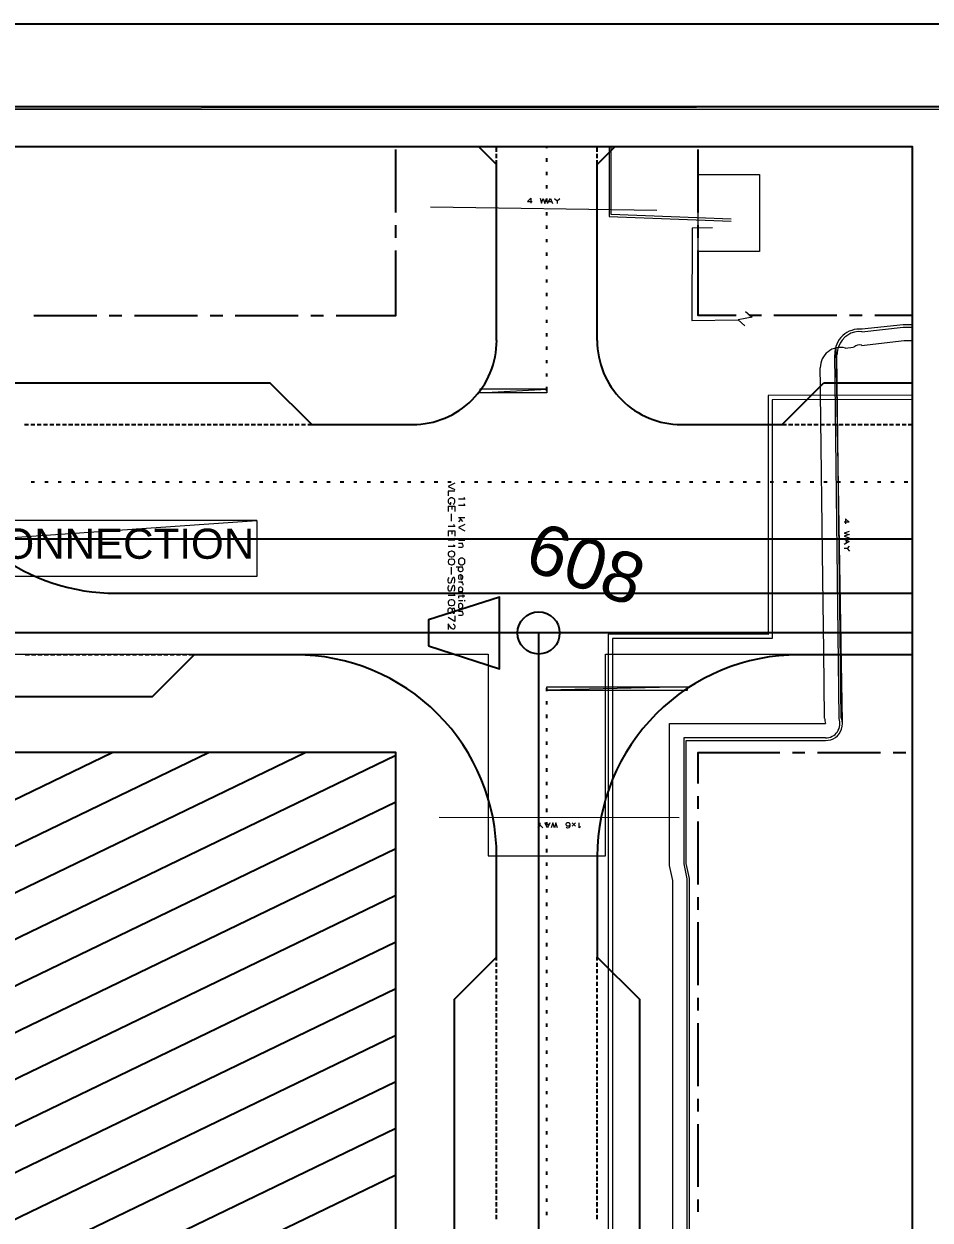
# Model space of a CAD drawing. Header units: inches. Extents: x 27 to 868, y 19 to 613.
# Drawn here: x 554.9 to 716.8, y 399.1 to 612.8 of the extents above; entities that cross this region are included whole.
import ezdxf

# ---------------------------------------------------------------- set-up
doc = ezdxf.new("R2010")
doc.units = ezdxf.units.IN
doc.header["$MEASUREMENT"] = 0
doc.layers.add('PDF_Geometry', color=7, linetype='Continuous')
doc.layers.add('PDF_Text', color=7, linetype='Continuous')
doc.styles.add('PDF Arial', font='arial.ttf')

msp = doc.modelspace()

# ---------------------------------------------------------------- linework, layer by layer
at = {"layer": 'PDF_Geometry', "lineweight": 25}
for points in [[(26.63, 612.78), (867.64, 612.78), (867.64, 229.17)], [(713.65, 229.17), (713.65, 590.8), (63.65, 590.8), (63.65, 40.79)]]:
    msp.add_lwpolyline(points, dxfattribs=at)
at = {"layer": 'PDF_Geometry', "lineweight": 0}
for points in [[(55.41, 598.05), (55.91, 597.51), (851.92, 598.05), (55.41, 598.05)], [(55.91, 597.51), (851.92, 598.05), (851.42, 597.51), (55.91, 597.51)], [(713.65, 229.17), (713.65, 590.8), (63.65, 590.8), (63.65, 204.55)], [(645.42, 581.66), (644.83, 581.07), (645.69, 581.07)], [(645.42, 581.66), (645.42, 580.76)], [(647.08, 581.66), (647.35, 580.76), (647.67, 581.61), (647.94, 580.71), (648.21, 581.61)], [(648.43, 580.71), (648.93, 581.61), (649.33, 580.71)], [(649.69, 581.61), (650.14, 581.16), (650.64, 581.61)], [(648.61, 581.03), (649.2, 581.03)], [(650.14, 581.16), (650.14, 580.71)], [(631.86, 530.76), (630.69, 530.18), (631.86, 529.59)], [(631.86, 529.32), (630.69, 529.32), (630.69, 528.47)], [(631.59, 527.02), (631.72, 527.11), (631.81, 527.25), (631.86, 527.38), (631.86, 527.7), (631.81, 527.84), (631.72, 527.97), (631.59, 528.02), (631.41, 528.11), (631.14, 528.11), (630.96, 528.02), (630.87, 527.97), (630.73, 527.84), (630.69, 527.7), (630.69, 527.38), (630.73, 527.25), (630.87, 527.11), (630.96, 527.02), (631.14, 527.02), (631.14, 527.38)], [(633.44, 528.24), (633.53, 528.11), (633.66, 527.88), (632.49, 527.88)], [(630.69, 526.62), (631.86, 526.62), (631.86, 525.67)], [(630.69, 526.62), (630.69, 525.67)], [(631.32, 526.62), (631.32, 526.03)], [(633.44, 527.11), (633.53, 526.98), (633.66, 526.75), (632.49, 526.75)], [(631.18, 525.27), (631.18, 523.96)], [(632.49, 524.59), (633.66, 524.59)], [(632.94, 524.32), (632.49, 523.83)], [(633.3, 523.87), (632.71, 524.59)], [(702.3, 523.78), (701.4, 523.78)], [(702.3, 523.78), (701.67, 524.37), (701.67, 523.51)], [(631.63, 523.38), (631.72, 523.24), (631.86, 523.02), (630.69, 523.02)], [(630.69, 522.25), (631.86, 522.25), (631.86, 521.3)], [(630.69, 522.25), (630.69, 521.3)], [(631.32, 522.25), (631.32, 521.66)], [(633.66, 523.38), (632.49, 522.84), (633.66, 522.25)], [(702.3, 522.12), (701.4, 521.84), (702.3, 521.57), (701.44, 521.26), (702.34, 520.99)], [(631.63, 520.9), (631.72, 520.76), (631.86, 520.54), (630.69, 520.54)], [(631.63, 519.73), (631.72, 519.59), (631.86, 519.41), (630.69, 519.41)], [(632.49, 520.58), (633.66, 520.58)], [(632.49, 520.04), (633.3, 520.04)], [(633.03, 520.04), (633.21, 519.82), (633.3, 519.68), (633.3, 519.46), (633.21, 519.32), (633.03, 519.23), (632.49, 519.23)], [(701.44, 520.76), (702.34, 520.31), (701.44, 519.82)], [(701.76, 520.58), (701.76, 520)], [(702.34, 519.5), (701.94, 519.05), (702.39, 518.6)], [(631.86, 518.2), (631.81, 518.38), (631.63, 518.51), (631.36, 518.6), (631.18, 518.6), (630.91, 518.51), (630.73, 518.38), (630.69, 518.2), (630.69, 518.02), (630.73, 517.84), (630.91, 517.66), (631.18, 517.61), (631.36, 517.61), (631.63, 517.66), (631.81, 517.84), (631.86, 518.02), (631.86, 518.2)], [(631.86, 516.76), (631.81, 516.98), (631.63, 517.12), (631.36, 517.16), (631.18, 517.16), (630.91, 517.12), (630.73, 516.98), (630.69, 516.76), (630.69, 516.62), (630.73, 516.4), (630.91, 516.26), (631.18, 516.17), (631.36, 516.17), (631.63, 516.26), (631.81, 516.4), (631.86, 516.62), (631.86, 516.76)], [(633.66, 516.89), (633.62, 517.03), (633.53, 517.16), (633.39, 517.25), (633.21, 517.34), (632.94, 517.34), (632.76, 517.25), (632.67, 517.16), (632.53, 517.03), (632.49, 516.89), (632.49, 516.62), (632.53, 516.44), (632.67, 516.31), (632.76, 516.26), (632.94, 516.17), (633.21, 516.17), (633.39, 516.26), (633.53, 516.31), (633.62, 516.44), (633.66, 516.62), (633.66, 516.89)], [(701.94, 519.05), (701.44, 519.05)], [(631.18, 515.76), (631.18, 514.46)], [(633.3, 515.76), (632.08, 515.76)], [(633.12, 515.76), (633.21, 515.58), (633.3, 515.45), (633.3, 515.27), (633.21, 515.09), (633.12, 514.95), (632.94, 514.91), (632.8, 514.91), (632.67, 514.95), (632.53, 515.09), (632.49, 515.27), (632.49, 515.45), (632.53, 515.58), (632.67, 515.76)], [(631.72, 512.88), (631.81, 513.02), (631.86, 513.24), (631.86, 513.51), (631.81, 513.74), (631.72, 513.87), (631.59, 513.87), (631.5, 513.83), (631.41, 513.74), (631.36, 513.6), (631.23, 513.2), (631.18, 513.02), (631.14, 512.97), (631, 512.88), (630.87, 512.88), (630.73, 513.02), (630.69, 513.24), (630.69, 513.51), (630.73, 513.74), (630.87, 513.87)], [(632.94, 514.37), (632.94, 513.51), (633.03, 513.51), (633.16, 513.6), (633.21, 513.69), (633.3, 513.83), (633.3, 514.05), (633.21, 514.19), (633.12, 514.32), (632.94, 514.37), (632.8, 514.37), (632.67, 514.32), (632.53, 514.19), (632.49, 514.05), (632.49, 513.83), (632.53, 513.69), (632.67, 513.51)], [(632.49, 513.11), (633.3, 513.11)], [(632.94, 513.11), (633.12, 513.02), (633.21, 512.88), (633.3, 512.75), (633.3, 512.52)], [(631.72, 511.44), (631.81, 511.62), (631.86, 511.8), (631.86, 512.12), (631.81, 512.3), (631.72, 512.48), (631.59, 512.48), (631.5, 512.39), (631.41, 512.3), (631.36, 512.16), (631.23, 511.76), (631.18, 511.62), (631.14, 511.53), (631, 511.44), (630.87, 511.44), (630.73, 511.62), (630.69, 511.8), (630.69, 512.12), (630.73, 512.3), (630.87, 512.48)], [(631.63, 511.04), (631.72, 510.9), (631.86, 510.68), (630.69, 510.68)], [(633.12, 511.31), (633.21, 511.44), (633.3, 511.62), (633.3, 511.8), (633.21, 511.98), (633.12, 512.12), (632.94, 512.16), (632.8, 512.16), (632.67, 512.12), (632.53, 511.98), (632.49, 511.8), (632.49, 511.62), (632.53, 511.44), (632.67, 511.31)], [(633.3, 511.31), (632.49, 511.31)], [(633.3, 510.81), (633.3, 510.32)], [(631.86, 509.46), (631.81, 509.68), (631.63, 509.82), (631.36, 509.91), (631.18, 509.91), (630.91, 509.82), (630.73, 509.68), (630.69, 509.46), (630.69, 509.32), (630.73, 509.1), (630.91, 508.96), (631.18, 508.87), (631.36, 508.87), (631.63, 508.96), (631.81, 509.1), (631.86, 509.32), (631.86, 509.46)], [(633.66, 510.59), (632.71, 510.59), (632.53, 510.54), (632.49, 510.41), (632.49, 510.23)], [(633.3, 509.73), (632.49, 509.73)], [(633.3, 508.87), (633.21, 509.05), (633.12, 509.19), (632.94, 509.23), (632.8, 509.23), (632.67, 509.19), (632.53, 509.05), (632.49, 508.87), (632.49, 508.69), (632.53, 508.51), (632.67, 508.38), (632.8, 508.33), (632.94, 508.33), (633.12, 508.38), (633.21, 508.51), (633.3, 508.69), (633.3, 508.87)], [(633.62, 509.82), (633.57, 509.73), (633.62, 509.68), (633.66, 509.73), (633.62, 509.82)], [(631.86, 508.11), (631.81, 508.33), (631.72, 508.38), (631.59, 508.38), (631.5, 508.33), (631.41, 508.15), (631.36, 507.88), (631.32, 507.66), (631.18, 507.52), (631.09, 507.48), (630.91, 507.48), (630.78, 507.52), (630.73, 507.61), (630.69, 507.84), (630.69, 508.11), (630.73, 508.33), (630.78, 508.38), (630.91, 508.47), (631.09, 508.47), (631.18, 508.38), (631.32, 508.24), (631.36, 508.02), (631.41, 507.75), (631.5, 507.61), (631.59, 507.52), (631.72, 507.52), (631.81, 507.61), (631.86, 507.84), (631.86, 508.11)], [(631.86, 507.03), (631.86, 506.04), (630.69, 506.76)], [(632.49, 507.88), (633.3, 507.88)], [(633.03, 507.88), (633.21, 507.66), (633.3, 507.52), (633.3, 507.3), (633.21, 507.16), (633.03, 507.12), (632.49, 507.12)], [(631.59, 505.54), (631.63, 505.54), (631.77, 505.45), (631.81, 505.41), (631.86, 505.23), (631.86, 504.96), (631.81, 504.82), (631.77, 504.73), (631.63, 504.69), (631.54, 504.69), (631.41, 504.73), (631.23, 504.87), (630.69, 505.59), (630.69, 504.6)], [(647.13, 469.65), (647.13, 470.1)], [(648.84, 470.1), (648.39, 469.2), (647.94, 470.1)], [(650.23, 469.2), (649.92, 470.1), (649.65, 469.2), (649.38, 470.1), (649.06, 469.2)], [(651.77, 469.33), (651.81, 469.24), (651.99, 469.2), (652.08, 469.2), (652.26, 469.24), (652.4, 469.38), (652.44, 469.56), (652.44, 469.78), (652.4, 469.96), (652.26, 470.05), (652.13, 470.1), (652.04, 470.1), (651.86, 470.05), (651.77, 469.96), (651.72, 469.83), (651.72, 469.78), (651.77, 469.65), (651.86, 469.56), (652.04, 469.51), (652.08, 469.51), (652.26, 469.56), (652.4, 469.65), (652.44, 469.78)], [(653.43, 470.1), (652.8, 469.47)], [(652.8, 470.1), (653.43, 469.47)], [(654.33, 469.33), (654.2, 469.29), (654.06, 469.2), (654.06, 470.1)], [(647.58, 469.2), (647.13, 469.65), (646.68, 469.2)], [(648.66, 469.78), (648.12, 469.78)]]:
    msp.add_lwpolyline(points, dxfattribs=at)
at = {"layer": 'PDF_Geometry', "color": 3, "lineweight": 0}
for points in [[(389.64, 590.75), (389.64, 545.26), (362.62, 545.26), (362.62, 543.91), (362.62, 501.44), (362.62, 500.23), (389.64, 500.23), (637.8, 500.23), (637.8, 464.2), (638.25, 464.2), (658.34, 464.2), (658.79, 464.2), (658.79, 500.23), (713.6, 500.23)], [(659.42, 590.75), (659.42, 578.37), (681.22, 577.56)], [(681.22, 577.92), (659.78, 578.73), (659.78, 590.75)], [(627.49, 580.12), (667.93, 579.54)], [(713.6, 559.05), (711.94, 559.05), (704.6, 558.24)], [(704.6, 557.79), (711.98, 558.6), (713.6, 558.6)], [(704.55, 555.35), (712.12, 556.21), (713.6, 556.21)], [(699.69, 553.69), (700.5, 488.74)], [(699.96, 554.86), (701.08, 488.07)], [(700.9, 488.79), (700.14, 553.69)], [(701.62, 554.86), (703.11, 555.04)], [(697.93, 488.79), (697.79, 500.72), (697.61, 513.65), (697.21, 546.75), (697.21, 548.06), (697.16, 551.35)], [(682.89, 204.59), (682.98, 207.52), (670.23, 207.52), (670.23, 222.97), (670.82, 234.23), (670.82, 459.78), (670.19, 462.44), (670.23, 487.8), (698.07, 487.8)], [(698.07, 485.23), (672.75, 485.23), (672.75, 462.75), (673.34, 460.05), (673.34, 234.18), (672.75, 222.93), (672.75, 210.09), (685.59, 210.09), (685.41, 204.59)], [(685.86, 204.59), (686.04, 210.54), (673.2, 210.54), (673.2, 222.93), (673.79, 234.18), (673.79, 460.1), (673.2, 462.8), (673.2, 484.78), (683.2, 484.78), (692.35, 484.78), (698.07, 484.78)], [(671.94, 470.95), (629.07, 471.04)]]:
    msp.add_lwpolyline(points, dxfattribs=at)
at = {"layer": 'PDF_Geometry', "color": 9, "lineweight": 25, "true_color": 0xbababa}
for points in [[(621.32, 579.09), (621.32, 590.35)], [(636.23, 590.75), (639.29, 587.69)], [(639.29, 589.94), (639.29, 590.71)], [(648.3, 590.57), (648.3, 590.75)], [(660.37, 590.75), (657.31, 587.69)], [(657.31, 589.94), (657.31, 590.71)], [(675.32, 579.09), (675.32, 590.35)], [(639.29, 588.82), (639.29, 589.58)], [(639.29, 587.69), (639.29, 588.46)], [(639.29, 556.21), (639.29, 587.69)], [(648.3, 588.14), (648.3, 588.46), (648.3, 588.77)], [(657.31, 588.82), (657.31, 589.58)], [(657.31, 587.69), (657.31, 588.46)], [(657.31, 556.21), (657.31, 587.69)], [(648.3, 585.75), (648.3, 586.07), (648.3, 586.34)], [(648.3, 583.37), (648.3, 583.64), (648.3, 583.95)], [(648.3, 580.94), (648.3, 581.25), (648.3, 581.57)], [(648.3, 578.55), (648.3, 578.86), (648.3, 579.13)], [(621.32, 574.58), (621.32, 576.84)], [(648.3, 576.16), (648.3, 576.43), (648.3, 576.75)], [(675.32, 574.58), (675.32, 576.84)], [(648.3, 573.77), (648.3, 574.04), (648.3, 574.36)], [(610.65, 560.71), (621.32, 560.71), (621.32, 572.33)], [(648.3, 571.34), (648.3, 571.66), (648.3, 571.97)], [(682.12, 560.71), (675.32, 560.71), (675.32, 572.33)], [(648.3, 568.96), (648.3, 569.27), (648.3, 569.54)], [(648.3, 566.57), (648.3, 566.84), (648.3, 567.15)], [(648.3, 564.14), (648.3, 564.45), (648.3, 564.77)], [(648.3, 561.75), (648.3, 562.06), (648.3, 562.33)], [(556.64, 560.71), (567.9, 560.71)], [(570.11, 560.71), (572.36, 560.71)], [(574.61, 560.71), (585.87, 560.71)], [(588.13, 560.71), (590.38, 560.71)], [(592.63, 560.71), (603.89, 560.71)], [(606.14, 560.71), (608.39, 560.71)], [(648.3, 559.36), (648.3, 559.63), (648.3, 559.95)], [(686.63, 560.71), (684.37, 560.71)], [(700.14, 560.71), (688.88, 560.71)], [(704.64, 560.71), (702.39, 560.71)], [(713.6, 560.71), (706.89, 560.71)], [(648.3, 556.93), (648.3, 557.25), (648.3, 557.56)], [(648.3, 554.54), (648.3, 554.86), (648.3, 555.13)], [(648.3, 552.16), (648.3, 552.43), (648.3, 552.74)], [(648.3, 549.77), (648.3, 550.04), (648.3, 550.35)], [(190.12, 548.69), (598.8, 548.69)], [(606.32, 541.21), (598.8, 548.69)], [(648.3, 547.2), (648.3, 547.97)], [(690.32, 541.21), (697.79, 548.69)], [(697.79, 548.69), (713.6, 548.69)], [(554.98, 541.21), (555.7, 541.21)], [(556.1, 541.21), (556.82, 541.21)], [(557.23, 541.21), (557.95, 541.21)], [(558.36, 541.21), (559.08, 541.21)], [(559.48, 541.21), (560.2, 541.21)], [(560.61, 541.21), (561.33, 541.21)], [(561.73, 541.21), (562.45, 541.21)], [(562.86, 541.21), (563.58, 541.21)], [(563.99, 541.21), (564.71, 541.21)], [(565.11, 541.21), (565.83, 541.21)], [(566.19, 541.21), (566.96, 541.21)], [(567.32, 541.21), (568.08, 541.21)], [(568.44, 541.21), (569.21, 541.21)], [(569.57, 541.21), (570.34, 541.21)], [(570.7, 541.21), (571.46, 541.21)], [(571.82, 541.21), (572.59, 541.21)], [(572.95, 541.21), (573.71, 541.21)], [(574.07, 541.21), (574.84, 541.21)], [(575.2, 541.21), (575.97, 541.21)], [(576.33, 541.21), (577.09, 541.21)], [(577.45, 541.21), (578.22, 541.21)], [(578.58, 541.21), (579.34, 541.21)], [(579.7, 541.21), (580.47, 541.21)], [(580.83, 541.21), (581.6, 541.21)], [(581.96, 541.21), (582.72, 541.21)], [(583.08, 541.21), (583.85, 541.21)], [(584.21, 541.21), (584.97, 541.21)], [(585.33, 541.21), (586.1, 541.21)], [(586.46, 541.21), (587.23, 541.21)], [(587.59, 541.21), (588.35, 541.21)], [(588.71, 541.21), (589.48, 541.21)], [(589.84, 541.21), (590.6, 541.21)], [(590.96, 541.21), (591.73, 541.21)], [(592.09, 541.21), (592.86, 541.21)], [(593.22, 541.21), (593.98, 541.21)], [(594.34, 541.21), (595.11, 541.21)], [(595.47, 541.21), (596.23, 541.21)], [(596.59, 541.21), (597.36, 541.21)], [(597.72, 541.21), (598.49, 541.21)], [(598.85, 541.21), (599.61, 541.21)], [(599.97, 541.21), (600.74, 541.21)], [(601.1, 541.21), (601.86, 541.21)], [(602.22, 541.21), (602.99, 541.21)], [(603.35, 541.21), (604.07, 541.21)], [(604.48, 541.21), (605.2, 541.21)], [(605.6, 541.21), (606.32, 541.21)], [(606.32, 541.21), (624.29, 541.21)], [(672.3, 541.21), (690.32, 541.21)], [(690.32, 541.21), (691.13, 541.21)], [(691.49, 541.21), (692.26, 541.21)], [(692.62, 541.21), (693.38, 541.21)], [(693.74, 541.21), (694.51, 541.21)], [(694.87, 541.21), (695.63, 541.21)], [(695.99, 541.21), (696.76, 541.21)], [(697.12, 541.21), (697.89, 541.21)], [(698.25, 541.21), (699.01, 541.21)], [(699.37, 541.21), (700.14, 541.21)], [(700.5, 541.21), (701.26, 541.21)], [(701.62, 541.21), (702.39, 541.21)], [(702.75, 541.21), (703.51, 541.21)], [(703.88, 541.21), (704.64, 541.21)], [(705, 541.21), (705.77, 541.21)], [(706.13, 541.21), (706.89, 541.21)], [(707.25, 541.21), (708.02, 541.21)], [(708.38, 541.21), (709.14, 541.21)], [(709.5, 541.21), (710.27, 541.21)], [(710.63, 541.21), (711.4, 541.21)], [(711.76, 541.21), (712.52, 541.21)], [(712.88, 541.21), (713.6, 541.21)], [(556.19, 530.99), (556.46, 530.99), (556.78, 530.99)], [(558.58, 530.99), (558.85, 530.99), (559.17, 530.99)], [(560.97, 530.99), (561.28, 530.99), (561.55, 530.99)], [(563.36, 530.99), (563.67, 530.99), (563.99, 530.99)], [(565.79, 530.99), (566.06, 530.99), (566.37, 530.99)], [(568.17, 530.99), (568.49, 530.99), (568.76, 530.99)], [(570.56, 530.99), (570.88, 530.99), (571.19, 530.99)], [(572.99, 530.99), (573.26, 530.99), (573.58, 530.99)], [(575.38, 530.99), (575.7, 530.99), (575.97, 530.99)], [(577.77, 530.99), (578.08, 530.99), (578.35, 530.99)], [(580.15, 530.99), (580.47, 530.99), (580.79, 530.99)], [(582.59, 530.99), (582.86, 530.99), (583.17, 530.99)], [(584.97, 530.99), (585.29, 530.99), (585.56, 530.99)], [(587.36, 530.99), (587.68, 530.99), (587.99, 530.99)], [(589.79, 530.99), (590.06, 530.99), (590.38, 530.99)], [(592.18, 530.99), (592.5, 530.99), (592.77, 530.99)], [(594.57, 530.99), (594.88, 530.99), (595.2, 530.99)], [(596.95, 530.99), (597.27, 530.99), (597.58, 530.99)], [(599.39, 530.99), (599.66, 530.99), (599.97, 530.99)], [(601.77, 530.99), (602.09, 530.99), (602.36, 530.99)], [(604.16, 530.99), (604.48, 530.99), (604.79, 530.99)], [(606.59, 530.99), (606.86, 530.99), (607.18, 530.99)], [(608.98, 530.99), (609.29, 530.99), (609.56, 530.99)], [(611.37, 530.99), (611.68, 530.99), (612, 530.99)], [(613.8, 530.99), (614.07, 530.99), (614.38, 530.99)], [(616.19, 530.99), (616.46, 530.99), (616.77, 530.99)], [(618.57, 530.99), (618.89, 530.99), (619.16, 530.99)], [(620.96, 530.99), (621.27, 530.99), (621.59, 530.99)], [(623.39, 530.99), (623.66, 530.99), (623.98, 530.99)], [(625.78, 530.99), (626.09, 530.99), (626.36, 530.99)], [(628.17, 530.99), (628.48, 530.99), (628.8, 530.99)], [(630.6, 530.99), (630.87, 530.99), (631.18, 530.99)], [(632.98, 530.99), (633.3, 530.99), (633.57, 530.99)], [(635.37, 530.99), (635.69, 530.99), (635.96, 530.99)], [(637.76, 530.99), (638.07, 530.99), (638.39, 530.99)], [(640.19, 530.99), (640.46, 530.99), (640.78, 530.99)], [(642.58, 530.99), (642.89, 530.99), (643.16, 530.99)], [(644.96, 530.99), (645.28, 530.99), (645.6, 530.99)], [(647.4, 530.99), (647.67, 530.99), (647.98, 530.99)], [(649.78, 530.99), (650.1, 530.99), (650.37, 530.99)], [(652.17, 530.99), (652.49, 530.99), (652.8, 530.99)], [(654.56, 530.99), (654.87, 530.99), (655.19, 530.99)], [(656.99, 530.99), (657.26, 530.99), (657.58, 530.99)], [(659.38, 530.99), (659.69, 530.99), (659.96, 530.99)], [(661.76, 530.99), (662.08, 530.99), (662.39, 530.99)], [(664.2, 530.99), (664.47, 530.99), (664.78, 530.99)], [(666.58, 530.99), (666.9, 530.99), (667.17, 530.99)], [(668.97, 530.99), (669.29, 530.99), (669.6, 530.99)], [(671.4, 530.99), (671.67, 530.99), (671.99, 530.99)], [(673.79, 530.99), (674.06, 530.99), (674.38, 530.99)], [(676.18, 530.99), (676.49, 530.99), (676.76, 530.99)], [(678.56, 530.99), (678.88, 530.99), (679.19, 530.99)], [(681, 530.99), (681.27, 530.99), (681.58, 530.99)], [(683.38, 530.99), (683.7, 530.99), (683.97, 530.99)], [(685.77, 530.99), (686.08, 530.99), (686.4, 530.99)], [(688.2, 530.99), (688.47, 530.99), (688.79, 530.99)], [(690.59, 530.99), (690.9, 530.99), (691.17, 530.99)], [(692.98, 530.99), (693.29, 530.99), (693.56, 530.99)], [(695.36, 530.99), (695.68, 530.99), (695.99, 530.99)], [(697.79, 530.99), (698.07, 530.99), (698.38, 530.99)], [(700.18, 530.99), (700.5, 530.99), (700.77, 530.99)], [(702.57, 530.99), (702.88, 530.99), (703.2, 530.99)], [(705, 530.99), (705.27, 530.99), (705.59, 530.99)], [(707.39, 530.99), (707.7, 530.99), (707.97, 530.99)], [(709.78, 530.99), (710.09, 530.99), (710.36, 530.99)], [(712.16, 530.99), (712.48, 530.99), (712.79, 530.99)], [(550.79, 520.81), (665.1, 520.81)], [(665.1, 520.81), (713.6, 520.81)], [(665.1, 511.04), (571.28, 511.04)], [(713.6, 511.04), (665.1, 511.04)], [(603.3, 500.09), (585.29, 500.09), (577.81, 492.57), (291.64, 492.57)], [(555.88, 500.09), (555.11, 500.09)], [(557, 500.09), (556.24, 500.09)], [(558.13, 500.09), (557.37, 500.09)], [(559.26, 500.09), (558.49, 500.09)], [(560.38, 500.09), (559.62, 500.09)], [(561.51, 500.09), (560.74, 500.09)], [(562.63, 500.09), (561.87, 500.09)], [(563.72, 500.09), (563, 500.09)], [(564.84, 500.09), (564.12, 500.09)], [(565.97, 500.09), (565.25, 500.09)], [(567.09, 500.09), (566.37, 500.09)], [(568.22, 500.09), (567.5, 500.09)], [(569.35, 500.09), (568.62, 500.09)], [(570.47, 500.09), (569.75, 500.09)], [(571.6, 500.09), (570.88, 500.09)], [(572.72, 500.09), (572, 500.09)], [(573.85, 500.09), (573.13, 500.09)], [(574.98, 500.09), (574.25, 500.09)], [(576.1, 500.09), (575.38, 500.09)], [(577.23, 500.09), (576.51, 500.09)], [(578.35, 500.09), (577.63, 500.09)], [(579.48, 500.09), (578.76, 500.09)], [(580.61, 500.09), (579.88, 500.09)], [(581.73, 500.09), (581.01, 500.09)], [(582.86, 500.09), (582.14, 500.09)], [(583.98, 500.09), (583.22, 500.09)], [(585.29, 500.09), (584.34, 500.09)], [(711.31, 500.09), (693.29, 500.09)], [(713.6, 500.09), (711.31, 500.09)], [(648.3, 493.61), (648.3, 493.92), (648.3, 494.1)], [(648.3, 491.22), (648.3, 491.49), (648.3, 491.8)], [(648.3, 488.79), (648.3, 489.1), (648.3, 489.42)], [(648.3, 486.4), (648.3, 486.71), (648.3, 486.99)], [(648.3, 484.01), (648.3, 484.33), (648.3, 484.6)], [(567.9, 482.66), (556.64, 482.66)], [(572.36, 482.66), (570.11, 482.66)], [(585.87, 482.66), (574.61, 482.66)], [(590.38, 482.66), (588.13, 482.66)], [(603.89, 482.66), (592.63, 482.66)], [(608.39, 482.66), (606.14, 482.66)], [(621.32, 477.08), (621.32, 482.66), (610.65, 482.66)], [(648.3, 481.63), (648.3, 481.9), (648.3, 482.21)], [(675.32, 477.08), (675.32, 482.66), (689.91, 482.66)], [(692.17, 482.66), (694.42, 482.66)], [(696.67, 482.66), (707.93, 482.66)], [(710.18, 482.66), (712.43, 482.66)], [(648.3, 479.19), (648.3, 479.51), (648.3, 479.82)], [(648.3, 476.81), (648.3, 477.12), (648.3, 477.39)], [(621.32, 472.57), (621.32, 474.82)], [(648.3, 474.42), (648.3, 474.69), (648.3, 475.01)], [(675.32, 472.57), (675.32, 474.82)], [(648.3, 471.99), (648.3, 472.3), (648.3, 472.62)], [(621.32, 459.06), (621.32, 470.32)], [(648.3, 469.6), (648.3, 469.92), (648.3, 470.19)], [(675.32, 459.06), (675.32, 470.32)], [(648.3, 467.21), (648.3, 467.48), (648.3, 467.8)], [(631.81, 256.12), (631.81, 438.57), (639.29, 446.09), (639.29, 464.06)], [(648.3, 464.78), (648.3, 465.1), (648.3, 465.41)], [(657.31, 464.06), (657.31, 446.09), (664.83, 438.57), (664.83, 256.12)], [(648.3, 462.39), (648.3, 462.71), (648.3, 462.98)], [(648.3, 460.01), (648.3, 460.32), (648.3, 460.59)], [(648.3, 457.62), (648.3, 457.89), (648.3, 458.21)], [(621.32, 454.56), (621.32, 456.81)], [(648.3, 455.19), (648.3, 455.5), (648.3, 455.82)], [(675.32, 454.56), (675.32, 456.81)], [(648.3, 452.8), (648.3, 453.12), (648.3, 453.39)], [(621.32, 441.05), (621.32, 452.31)], [(648.3, 450.41), (648.3, 450.68), (648.3, 451)], [(675.32, 441.05), (675.32, 452.31)], [(648.3, 447.98), (648.3, 448.3), (648.3, 448.61)], [(639.29, 445.46), (639.29, 446.09)], [(639.29, 444.33), (639.29, 445.05)], [(648.3, 445.59), (648.3, 445.91), (648.3, 446.18)], [(657.31, 445.46), (657.31, 446.09)], [(657.31, 444.33), (657.31, 445.05)], [(639.29, 443.21), (639.29, 443.93)], [(639.29, 442.08), (639.29, 442.8)], [(648.3, 443.21), (648.3, 443.48), (648.3, 443.79)], [(657.31, 443.21), (657.31, 443.93)], [(657.31, 442.08), (657.31, 442.8)], [(639.29, 440.96), (639.29, 441.68)], [(639.29, 439.83), (639.29, 440.55)], [(648.3, 440.78), (648.3, 441.09), (648.3, 441.41)], [(657.31, 440.96), (657.31, 441.68)], [(657.31, 439.83), (657.31, 440.55)], [(621.32, 436.54), (621.32, 438.79)], [(639.29, 438.7), (639.29, 439.42)], [(639.29, 437.58), (639.29, 438.3)], [(648.3, 438.39), (648.3, 438.7), (648.3, 438.97)], [(657.31, 438.7), (657.31, 439.42)], [(657.31, 437.58), (657.31, 438.3)], [(675.32, 436.54), (675.32, 438.79)], [(639.29, 436.45), (639.29, 437.17)], [(639.29, 435.33), (639.29, 436.05)], [(648.3, 436), (648.3, 436.32), (648.3, 436.59)], [(657.31, 436.45), (657.31, 437.17)], [(657.31, 435.33), (657.31, 436.05)], [(621.32, 423.03), (621.32, 434.29)], [(639.29, 434.2), (639.29, 434.92)], [(639.29, 433.07), (639.29, 433.79)], [(648.3, 433.61), (648.3, 433.88), (648.3, 434.2)], [(657.31, 434.2), (657.31, 434.92)], [(657.31, 433.07), (657.31, 433.79)], [(675.32, 423.03), (675.32, 434.29)], [(639.29, 431.95), (639.29, 432.67)], [(648.3, 431.18), (648.3, 431.5), (648.3, 431.81)], [(657.31, 431.95), (657.31, 432.67)], [(639.29, 430.82), (639.29, 431.54)], [(639.29, 429.7), (639.29, 430.42)], [(657.31, 430.82), (657.31, 431.54)], [(657.31, 429.7), (657.31, 430.42)], [(639.29, 428.57), (639.29, 429.29)], [(639.29, 427.44), (639.29, 428.17)], [(648.3, 428.8), (648.3, 429.11), (648.3, 429.38)], [(657.31, 428.57), (657.31, 429.29)], [(657.31, 427.44), (657.31, 428.17)], [(639.29, 426.32), (639.29, 427.04)], [(639.29, 425.19), (639.29, 425.91)], [(648.3, 426.41), (648.3, 426.68), (648.3, 426.99)], [(657.31, 426.32), (657.31, 427.04)], [(657.31, 425.19), (657.31, 425.91)], [(639.29, 424.07), (639.29, 424.79)], [(639.29, 422.94), (639.29, 423.71)], [(648.3, 423.98), (648.3, 424.29), (648.3, 424.61)], [(657.31, 424.07), (657.31, 424.79)], [(657.31, 422.94), (657.31, 423.71)], [(639.29, 421.81), (639.29, 422.58)], [(639.29, 420.69), (639.29, 421.45)], [(648.3, 421.59), (648.3, 421.9), (648.3, 422.17)], [(657.31, 421.81), (657.31, 422.58)], [(657.31, 420.69), (657.31, 421.45)], [(621.32, 418.53), (621.32, 420.78)], [(639.29, 419.56), (639.29, 420.33)], [(639.29, 418.44), (639.29, 419.2)], [(648.3, 419.2), (648.3, 419.47), (648.3, 419.79)], [(657.31, 419.56), (657.31, 420.33)], [(657.31, 418.44), (657.31, 419.2)], [(675.32, 418.53), (675.32, 420.78)], [(639.29, 417.31), (639.29, 418.08)], [(639.29, 416.18), (639.29, 416.95)], [(648.3, 416.77), (648.3, 417.09), (648.3, 417.4)], [(657.31, 417.31), (657.31, 418.08)], [(657.31, 416.18), (657.31, 416.95)], [(621.32, 405.06), (621.32, 416.27)], [(639.29, 415.06), (639.29, 415.82)], [(639.29, 413.93), (639.29, 414.7)], [(648.3, 414.38), (648.3, 414.7), (648.3, 415.01)], [(657.31, 415.06), (657.31, 415.82)], [(657.31, 413.93), (657.31, 414.7)], [(675.32, 405.06), (675.32, 416.27)], [(639.29, 412.81), (639.29, 413.57)], [(639.29, 411.68), (639.29, 412.45)], [(648.3, 412), (648.3, 412.31), (648.3, 412.58)], [(657.31, 412.81), (657.31, 413.57)], [(657.31, 411.68), (657.31, 412.45)], [(639.29, 410.56), (639.29, 411.32)], [(657.31, 410.56), (657.31, 411.32)], [(639.29, 409.43), (639.29, 410.19)], [(639.29, 408.3), (639.29, 409.07)], [(648.3, 409.61), (648.3, 409.88), (648.3, 410.19)], [(657.31, 409.43), (657.31, 410.19)], [(657.31, 408.3), (657.31, 409.07)], [(639.29, 407.18), (639.29, 407.94)], [(639.29, 406.05), (639.29, 406.82)], [(648.3, 407.18), (648.3, 407.49), (648.3, 407.81)], [(657.31, 407.18), (657.31, 407.94)], [(657.31, 406.05), (657.31, 406.82)], [(639.29, 404.93), (639.29, 405.69)], [(639.29, 403.8), (639.29, 404.56)], [(648.3, 404.79), (648.3, 405.11), (648.3, 405.38)], [(657.31, 404.93), (657.31, 405.69)], [(657.31, 403.8), (657.31, 404.56)], [(621.32, 400.56), (621.32, 402.81)], [(639.29, 402.67), (639.29, 403.44)], [(639.29, 401.55), (639.29, 402.31)], [(648.3, 402.4), (648.3, 402.67), (648.3, 402.99)], [(657.31, 402.67), (657.31, 403.44)], [(657.31, 401.55), (657.31, 402.31)], [(675.32, 400.56), (675.32, 402.81)], [(639.29, 400.42), (639.29, 401.19)], [(639.29, 399.3), (639.29, 400.06)], [(648.3, 399.97), (648.3, 400.29), (648.3, 400.6)], [(657.31, 400.42), (657.31, 401.19)], [(657.31, 399.3), (657.31, 400.06)]]:
    msp.add_lwpolyline(points, dxfattribs=at)
at = {"layer": 'PDF_Geometry', "color": 1, "lineweight": 0}
msp.add_lwpolyline([(675.32, 572.15), (675.32, 585.89), (686.27, 585.89), (686.27, 572.15), (675.32, 572.15)], dxfattribs=at)
at = {"layer": 'PDF_Geometry', "color": 6, "lineweight": 0}
for points in [[(677.89, 576.34), (674.24, 576.3), (674.19, 559.81), (682.48, 559.9)], [(683.79, 561.43), (684.96, 560.4), (682.48, 559.9), (683.7, 558.87)]]:
    msp.add_lwpolyline(points, dxfattribs=at)
at = {"layer": 'PDF_Geometry', "color": 9, "lineweight": 0, "true_color": 0xbababa}
for points in [[(636.32, 547.52), (636.32, 546.89), (648.3, 547.52), (636.32, 547.52)], [(636.32, 546.89), (648.3, 547.52), (648.3, 546.89), (636.32, 546.89)], [(673.43, 493.79), (673.43, 494.37), (648.3, 493.79), (673.43, 493.79)], [(673.43, 494.37), (648.3, 493.79), (648.3, 494.37), (673.43, 494.37)]]:
    msp.add_lwpolyline(points, dxfattribs=at)
at = {"layer": 'PDF_Geometry', "color": 1, "lineweight": 13}
for points in [[(713.6, 546.48), (687.84, 546.39), (687.84, 503.74), (659.24, 503.78), (659.24, 204.59)], [(713.6, 545.72), (688.56, 545.63), (688.56, 503.02), (660.01, 503.02), (660.01, 204.59)]]:
    msp.add_lwpolyline(points, dxfattribs=at)
at = {"layer": 'PDF_Geometry', "color": 254, "lineweight": 0, "true_color": 0xdcdcdc}
for points in [[(452.47, 524.05), (452.47, 514.05), (596.46, 524.05), (452.47, 524.05)], [(452.47, 514.05), (596.46, 524.05), (596.46, 514.05), (452.47, 514.05)]]:
    msp.add_lwpolyline(points, dxfattribs=at)
at = {"layer": 'PDF_Geometry', "color": 4, "lineweight": 25}
msp.add_lwpolyline([(627.17, 501.67), (639.83, 497.57), (639.83, 510.41), (627.17, 506.35), (627.17, 501.67)], dxfattribs=at)
at = {"layer": 'PDF_Geometry', "color": 221, "lineweight": 25}
msp.add_lwpolyline([(646.81, 504.01), (639.83, 504.01), (609.79, 504.01), (579.79, 504.01), (549.8, 504.01), (519.8, 504.01), (489.81, 504.01), (459.81, 504.01), (429.82, 504.01), (399.78, 504.01), (384.78, 504.01), (369.78, 504.01), (339.78, 504.01), (309.79, 504.01), (279.79, 504.01), (63.7, 503.96)], dxfattribs=at)
at = {"layer": 'PDF_Geometry', "color": 80, "lineweight": 25}
msp.add_lwpolyline([(713.6, 504.01), (699.82, 504.01), (669.83, 504.01), (646.81, 504.01), (646.81, 204.59)], dxfattribs=at)
at = {"layer": 'PDF_Geometry', "color": 132, "lineweight": 25, "true_color": 0x00dddd}
for points in [[(151.12, 280.03), (570.61, 482.66)], [(151.12, 271.7), (587.86, 482.66)], [(151.12, 263.37), (605.11, 482.66)], [(621.32, 482.66), (151.12, 482.66), (151.12, 212.61), (621.32, 212.61), (621.32, 482.66)], [(151.12, 255.04), (621.32, 482.17)], [(151.12, 246.71), (621.32, 473.83)], [(151.12, 238.37), (621.32, 465.5)], [(151.12, 230.04), (621.32, 457.17)], [(151.12, 221.71), (621.32, 448.84)], [(151.12, 213.38), (621.32, 440.51)], [(166.79, 212.61), (621.32, 432.17)], [(184.04, 212.61), (621.32, 423.84)], [(201.29, 212.61), (621.32, 415.51)], [(218.54, 212.61), (621.32, 407.22)]]:
    msp.add_lwpolyline(points, dxfattribs=at)
at = {"layer": 'PDF_Geometry', "color": 3, "lineweight": 25}
msp.add_circle((646.83, 503.99), 3.76, dxfattribs=at)
at = {"layer": 'PDF_Geometry', "color": 3, "lineweight": 0}
for centre, radius, start, end in [((704.21, 553.8), 4.48, 84.6169, 180.6969), ((704.21, 553.8), 4.03, 83.9689, 160.7834), ((700.74, 551.41), 3.58, 75.2287, 180.6973), ((704.21, 553.8), 4.03, 160.7799, 180.6971), ((704.21, 553.8), 1.64, 76.8488, 129.6498), ((700.93, 488.81), 3, 180.6914, 199.0278), ((698.09, 487.82), 2.59, 269.9934, 20.5829), ((698.09, 487.82), 3.04, 340.7842, 19.0401), ((698.09, 487.82), 3.04, 269.9915, 340.782)]:
    msp.add_arc(centre, radius, start, end, dxfattribs=at)
at = {"layer": 'PDF_Geometry', "color": 9, "lineweight": 25, "true_color": 0xbababa}
for centre, radius, start, end in [((624.32, 556.23), 15.02, 269.9892, 0.0103), ((672.32, 556.23), 15.02, 179.9894, 270.0103), ((571.3, 547.09), 36.01, 233.5472, 269.9997), ((603.33, 464.09), 36, 359.9947, 90.0104), ((693.31, 464.09), 36, 89.9892, 180.0104)]:
    msp.add_arc(centre, radius, start, end, dxfattribs=at)
at = {"layer": 'PDF_Geometry', "color": 3, "lineweight": 0}
msp.add_ellipse((698.09, 487.82), major_axis=(0.0139, 0.0174), ratio=0.979152, start_param=3.818192, end_param=5.716578, dxfattribs=at)

# ---------------------------------------------------------------- texts
at = {"layer": 'PDF_Text', "insert": (453.82, 517.16), "char_height": 5.384, "attachment_point": 7, "style": 'PDF Arial'}
msp.add_mtext('\\W1.000802;PROPOSED GAS HOUSE CONNECTION', dxfattribs=at)
at = {"layer": 'PDF_Text', "color": 1, "insert": (643.87, 515.42), "char_height": 8.9914, "attachment_point": 7, "rotation": 340.8249, "style": 'PDF Arial'}
msp.add_mtext('\\W1.000673;608', dxfattribs=at)

doc.saveas('drawing.dxf')
